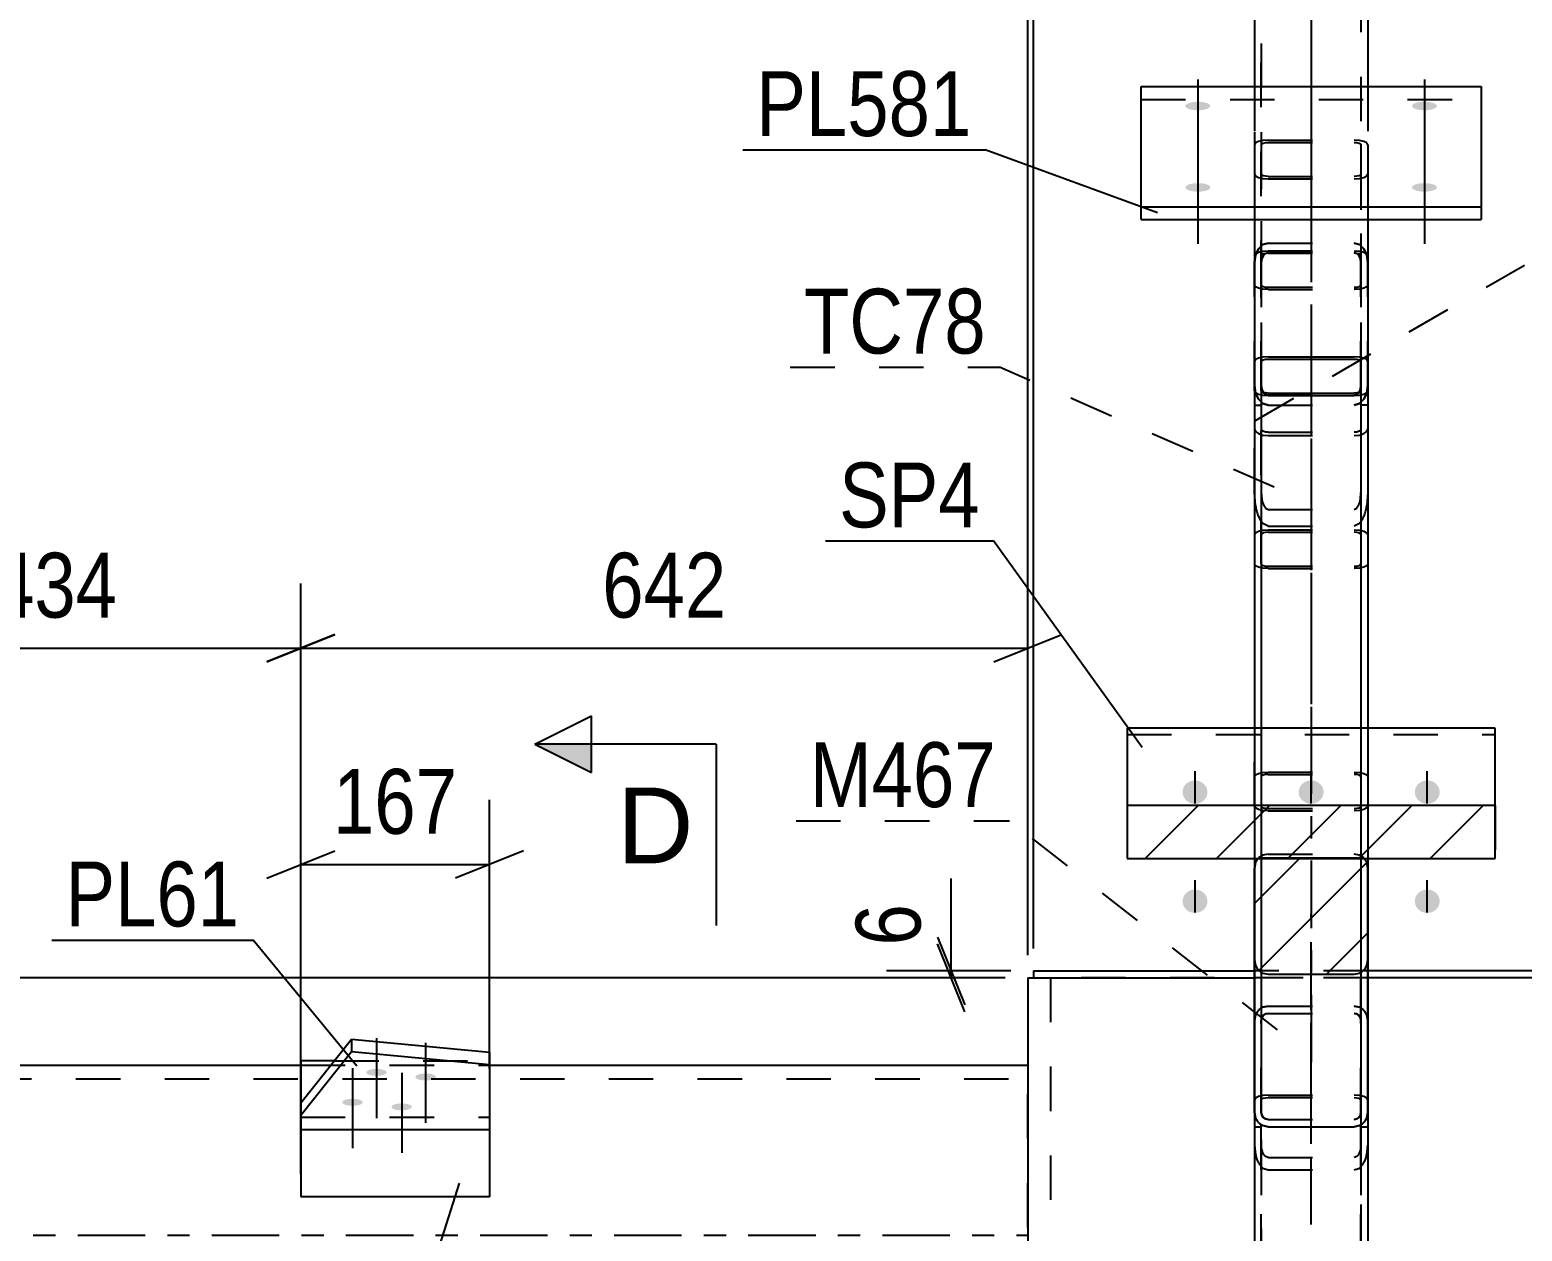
# Model space of a CAD drawing. Header units: millimetres. Extents: x 0 to 841, y 0 to 594.
# Drawn here: x 56.8 to 122.7, y 478.3 to 531.3 of the extents above; entities that cross this region are included whole.
import ezdxf

# ---------------------------------------------------------------- set-up
doc = ezdxf.new("R2010")
doc.units = ezdxf.units.MM
doc.linetypes.add('DXK_LINE_DOT2', pattern=[3.9198, 1.9599, -1.9599])
doc.linetypes.add('DXK_LINE_DOT3', pattern=[5.9187, 2.979, -0.9799, 0.9799, -0.9799])
doc.styles.add('Arial', font='ARIAL.TTF', dxfattribs={"height": 0.2})
doc.styles.add('Arial Narrow', font='ARIALN.TTF', dxfattribs={"height": 0.2})

# ---------------------------------------------------------------- blocks, each defined once
blk = doc.blocks.new('Part-682043673-1423 - 1355')
at = {"color": 7, "linetype": 'DXK_LINE_DOT2'}
for p, q in [((111.044, 521.632), (110.914, 521.354)), ((111.239, 521.818), (111.044, 521.632)), ((111.468, 521.883), (111.239, 521.818)), ((111.468, 521.883), (115.268, 521.883)), ((115.498, 521.818), (115.268, 521.883)), ((115.693, 521.632), (115.498, 521.818)), ((115.823, 521.354), (115.693, 521.632)), ((110.914, 521.354), (110.868, 521.026)), ((110.868, 521.026), (110.868, 349.016)), ((111.168, 521.026), (111.191, 521.19)), ((111.168, 521.026), (111.168, 349.016)), ((111.191, 521.19), (111.256, 521.329)), ((111.256, 521.329), (111.354, 521.422)), ((111.354, 521.422), (111.468, 521.454)), ((111.468, 521.454), (115.268, 521.454)), ((115.268, 521.454), (115.383, 521.422)), ((115.383, 521.422), (115.481, 521.329)), ((115.481, 521.329), (115.546, 521.19)), ((115.546, 521.19), (115.568, 521.026)), ((115.568, 521.026), (115.568, 349.016)), ((115.868, 521.026), (115.823, 521.354)), ((115.868, 521.026), (115.868, 349.016)), ((110.868, 515.599), (110.914, 515.271)), ((110.914, 515.271), (111.044, 514.993)), ((111.191, 515.435), (111.168, 515.599)), ((111.256, 515.296), (111.191, 515.435)), ((111.354, 515.203), (111.256, 515.296)), ((111.468, 515.17), (111.354, 515.203)), ((111.468, 515.17), (115.268, 515.17)), ((115.383, 515.203), (115.268, 515.17)), ((115.481, 515.296), (115.383, 515.203)), ((115.546, 515.435), (115.481, 515.296)), ((115.568, 515.599), (115.546, 515.435)), ((115.693, 514.993), (115.823, 515.271)), ((115.823, 515.271), (115.868, 515.599)), ((111.044, 514.993), (111.239, 514.807)), ((111.239, 514.807), (111.468, 514.742)), ((111.468, 514.742), (115.268, 514.742)), ((115.268, 514.742), (115.498, 514.807)), ((115.498, 514.807), (115.693, 514.993))]:
    blk.add_line(p, q, dxfattribs=at)
blk = doc.blocks.new('Part-682043673-1359 - 1355')
at = {"linetype": 'Continuous'}
h = blk.add_hatch(dxfattribs=at)
h.set_pattern_fill('', scale=0.7, style=0, pattern_type=0)
h.set_pattern_definition([(45, (115.8226, 494.5498), (-1.57154, 1.57154), [])])
h.paths.add_polyline_path([(115.868, 494.305), (115.823, 494.55), (115.693, 494.754), (111.044, 494.754), (110.914, 494.55), (110.868, 494.305), (110.868, 490.262), (110.914, 490.017), (111.044, 489.81), (111.239, 489.672), (111.468, 489.623), (115.268, 489.623), (115.498, 489.672), (115.693, 489.81), (115.823, 490.017), (115.868, 490.262)])
at = {"color": 2, "linetype": 'Continuous'}
for p, q in [((111.03, 494.731), (110.914, 494.55)), ((111.044, 494.754), (111.03, 494.731)), ((111.044, 494.754), (115.693, 494.754)), ((115.707, 494.731), (115.693, 494.754)), ((115.823, 494.55), (115.707, 494.731)), ((110.914, 494.55), (110.868, 494.305)), ((110.868, 490.262), (110.868, 494.305)), ((115.868, 494.305), (115.823, 494.55)), ((115.868, 490.262), (115.868, 494.305)), ((110.868, 483.533), (110.868, 490.262)), ((110.868, 490.262), (110.914, 490.017)), ((115.823, 490.017), (115.868, 490.262)), ((115.868, 483.533), (115.868, 490.262)), ((111.239, 489.672), (111.468, 489.623)), ((111.468, 489.623), (115.268, 489.623)), ((115.268, 489.623), (115.498, 489.672)), ((110.914, 483.289), (110.868, 483.533)), ((115.868, 483.533), (115.823, 483.289)), ((111.468, 482.895), (111.239, 482.943)), ((111.468, 482.895), (115.268, 482.895)), ((115.498, 482.943), (115.268, 482.895))]:
    blk.add_line(p, q, dxfattribs=at)
at = {"color": 7, "linetype": 'DXK_LINE_DOT2'}
for p, q in [((111.239, 494.876), (111.044, 494.754)), ((111.468, 494.919), (111.239, 494.876)), ((111.468, 494.919), (115.268, 494.919)), ((115.498, 494.876), (115.268, 494.919)), ((115.693, 494.754), (115.498, 494.876)), ((110.868, 494.305), (110.868, 487.577)), ((111.168, 494.305), (111.168, 487.577)), ((115.568, 494.305), (115.568, 487.577)), ((115.868, 494.305), (115.868, 487.577)), ((111.168, 490.262), (111.168, 483.533)), ((115.568, 483.533), (115.568, 490.262)), ((111.239, 488.167), (111.468, 488.215)), ((111.468, 488.215), (115.268, 488.215)), ((115.268, 488.215), (115.498, 488.167)), ((110.868, 487.577), (110.914, 487.821)), ((110.868, 483.533), (110.868, 487.577)), ((111.191, 487.699), (111.168, 487.577)), ((111.168, 483.533), (111.168, 487.577)), ((111.256, 487.803), (111.191, 487.699)), ((111.354, 487.872), (111.256, 487.803)), ((111.468, 487.896), (111.354, 487.872)), ((111.468, 487.896), (115.268, 487.896)), ((115.383, 487.872), (115.268, 487.896)), ((115.48, 487.803), (115.383, 487.872)), ((115.545, 487.699), (115.48, 487.803)), ((115.568, 487.577), (115.545, 487.699)), ((115.568, 487.577), (115.568, 483.533)), ((115.823, 487.821), (115.868, 487.577)), ((115.868, 483.533), (115.868, 487.577)), ((111.168, 483.533), (111.191, 483.411)), ((115.545, 483.411), (115.568, 483.533)), ((111.191, 483.411), (111.256, 483.307)), ((111.256, 483.307), (111.354, 483.238)), ((111.354, 483.238), (111.468, 483.214)), ((111.468, 483.214), (115.268, 483.214)), ((115.268, 483.214), (115.383, 483.238)), ((115.383, 483.238), (115.48, 483.307)), ((115.48, 483.307), (115.545, 483.411))]:
    blk.add_line(p, q, dxfattribs=at)
at = {"color": 7, "linetype": 'DXK_LINE_DOT3'}
blk.add_line((113.368, 482.135), (113.368, 492.284), dxfattribs=at)
at = {"color": 2, "linetype": 'Continuous'}
for centre, start, end in [((111.494, 490.237), 200.75835, 245.68006), ((115.242, 490.237), 294.31994, 339.24169), ((111.494, 483.509), 200.75835, 245.68006), ((115.242, 483.509), 294.31994, 339.24169)]:
    blk.add_arc(centre, 0.621, start, end, dxfattribs=at)
at = {"color": 7, "linetype": 'DXK_LINE_DOT2'}
for centre, start, end in [((111.494, 487.601), 114.31994, 159.24169), ((115.242, 487.601), 20.75835, 65.68006)]:
    blk.add_arc(centre, 0.621, start, end, dxfattribs=at)
blk = doc.blocks.new('Part-682043673-1422 - 1355')
at = {"color": 2, "linetype": 'Continuous'}
for p, q in [((100.868, 489.466), (100.868, 295.107)), ((100.868, 489.466), (101.118, 489.466)), ((101.956, 489.466), (102.868, 489.466)), ((102.868, 489.466), (110.868, 489.466)), ((124.78, 489.466), (115.868, 489.466))]:
    blk.add_line(p, q, dxfattribs=at)
at = {"color": 7, "linetype": 'DXK_LINE_DOT2'}
for p, q in [((100.868, 489.466), (101.956, 489.466)), ((101.118, 489.466), (101.454, 489.466)), ((101.868, 489.466), (101.868, 295.107)), ((115.868, 489.466), (110.868, 489.466))]:
    blk.add_line(p, q, dxfattribs=at)
at = {"color": 7, "linetype": 'DXK_LINE_DOT3'}
blk.add_line((113.368, 295.107), (113.368, 489.466), dxfattribs=at)
blk = doc.blocks.new('Part-682043673-1358 - 1355')
at = {"color": 7, "linetype": 'DXK_LINE_DOT2'}
for p, q in [((110.914, 521.354), (111.044, 521.632)), ((111.044, 521.632), (111.239, 521.818)), ((111.239, 521.818), (111.468, 521.883)), ((111.468, 521.883), (115.268, 521.883)), ((115.268, 521.883), (115.498, 521.818)), ((115.498, 521.818), (115.693, 521.632)), ((115.693, 521.632), (115.823, 521.354)), ((110.868, 521.026), (110.914, 521.354)), ((110.868, 515.599), (110.868, 521.026)), ((110.868, 521.026), (110.868, 494.731)), ((111.191, 521.19), (111.168, 521.026)), ((111.168, 521.026), (111.168, 487.577)), ((111.168, 515.599), (111.168, 521.026)), ((111.256, 521.329), (111.191, 521.19)), ((111.354, 521.422), (111.256, 521.329)), ((111.468, 521.454), (111.354, 521.422)), ((111.468, 521.454), (115.268, 521.454)), ((115.383, 521.422), (115.268, 521.454)), ((115.481, 521.329), (115.383, 521.422)), ((115.546, 521.19), (115.481, 521.329)), ((115.568, 521.026), (115.546, 521.19)), ((115.568, 521.026), (115.568, 487.577)), ((115.568, 515.599), (115.568, 521.026)), ((115.823, 521.354), (115.868, 521.026)), ((115.868, 515.599), (115.868, 521.026)), ((115.868, 521.026), (115.868, 494.731)), ((110.868, 515.599), (110.868, 483.533)), ((110.914, 515.271), (110.868, 515.599)), ((111.044, 514.993), (110.914, 515.271)), ((111.168, 515.599), (111.168, 483.533)), ((111.168, 515.599), (111.191, 515.435)), ((111.191, 515.435), (111.256, 515.296)), ((111.256, 515.296), (111.354, 515.203)), ((111.354, 515.203), (111.468, 515.17)), ((111.468, 515.17), (115.268, 515.17)), ((115.268, 515.17), (115.383, 515.203)), ((115.383, 515.203), (115.481, 515.296)), ((115.481, 515.296), (115.546, 515.435)), ((115.546, 515.435), (115.568, 515.599)), ((115.568, 515.599), (115.568, 483.533)), ((115.823, 515.271), (115.693, 514.993)), ((115.868, 515.599), (115.823, 515.271)), ((115.868, 515.599), (115.868, 483.533)), ((111.239, 514.807), (111.044, 514.993)), ((111.468, 514.742), (111.239, 514.807)), ((111.468, 514.742), (115.268, 514.742)), ((115.498, 514.807), (115.268, 514.742)), ((115.693, 514.993), (115.498, 514.807)), ((110.868, 494.306), (110.868, 487.577)), ((115.868, 494.305), (115.868, 487.577)), ((111.468, 488.216), (111.239, 488.167)), ((111.468, 488.216), (115.268, 488.216)), ((115.498, 488.167), (115.268, 488.216)), ((110.914, 487.822), (110.868, 487.577)), ((110.868, 483.533), (110.868, 487.577)), ((111.168, 487.577), (111.191, 487.7)), ((111.168, 487.577), (111.168, 483.533)), ((111.191, 487.7), (111.256, 487.803)), ((111.256, 487.803), (111.354, 487.872)), ((111.354, 487.872), (111.468, 487.897)), ((111.468, 487.897), (115.268, 487.897)), ((115.268, 487.897), (115.383, 487.872)), ((115.383, 487.872), (115.48, 487.803)), ((115.48, 487.803), (115.546, 487.7)), ((115.546, 487.7), (115.568, 487.577)), ((115.568, 483.533), (115.568, 487.577)), ((115.868, 487.577), (115.823, 487.822)), ((115.868, 487.577), (115.868, 483.533)), ((110.868, 483.533), (110.914, 483.289)), ((111.191, 483.411), (111.168, 483.533)), ((115.568, 483.533), (115.546, 483.411)), ((115.823, 483.289), (115.868, 483.533)), ((111.256, 483.308), (111.191, 483.411)), ((111.239, 482.944), (111.468, 482.895)), ((111.354, 483.239), (111.256, 483.308)), ((111.468, 483.214), (111.354, 483.239)), ((111.468, 483.214), (115.268, 483.214)), ((111.468, 482.895), (115.268, 482.895)), ((115.383, 483.239), (115.268, 483.214)), ((115.268, 482.895), (115.498, 482.944)), ((115.48, 483.308), (115.383, 483.239)), ((115.546, 483.411), (115.48, 483.308))]:
    blk.add_line(p, q, dxfattribs=at)
at = {"color": 7, "linetype": 'DXK_LINE_DOT3'}
blk.add_line((113.368, 518.312), (113.368, 485.555), dxfattribs=at)
at = {"color": 2, "linetype": 'Continuous'}
for p, q in [((110.868, 494.731), (110.868, 494.306)), ((115.868, 494.731), (115.868, 494.305))]:
    blk.add_line(p, q, dxfattribs=at)
at = {"color": 7, "linetype": 'DXK_LINE_DOT2'}
for centre, start, end in [((111.494, 487.602), 114.31996, 159.24167), ((115.242, 487.602), 20.7583, 65.68003), ((111.494, 483.509), 200.7583, 245.68003), ((115.242, 483.509), 294.31996, 339.24167)]:
    blk.add_arc(centre, 0.621, start, end, dxfattribs=at)
blk = doc.blocks.new('Part-682043673-1363 - 1355')
at = {"color": 7, "linetype": 'DXK_LINE_DOT2'}
for p, q in [((110.868, 510.877), (110.868, 514.742)), ((110.868, 514.742), (111.168, 514.742)), ((111.168, 514.742), (111.168, 510.877)), ((115.568, 514.742), (115.568, 321.459)), ((115.868, 514.742), (115.568, 514.742)), ((115.868, 514.742), (115.868, 322.64)), ((110.868, 513.681), (110.868, 321.459)), ((110.868, 513.681), (110.914, 513.572)), ((110.914, 513.572), (111.044, 513.48)), ((111.044, 513.48), (111.239, 513.418)), ((111.168, 513.681), (111.168, 322.64)), ((111.191, 513.627), (111.168, 513.681)), ((111.256, 513.581), (111.191, 513.627)), ((111.239, 513.418), (111.468, 513.397)), ((111.354, 513.55), (111.256, 513.581)), ((111.468, 513.539), (111.354, 513.55)), ((111.468, 513.539), (115.268, 513.539)), ((111.468, 513.397), (115.268, 513.397)), ((115.383, 513.55), (115.268, 513.539)), ((115.268, 513.397), (115.498, 513.418)), ((115.481, 513.581), (115.383, 513.55)), ((115.546, 513.627), (115.481, 513.581)), ((115.498, 513.418), (115.693, 513.48)), ((115.568, 513.681), (115.546, 513.627)), ((115.693, 513.48), (115.823, 513.572)), ((115.823, 513.572), (115.868, 513.681)), ((110.914, 510.31), (110.868, 510.877)), ((111.168, 510.877), (111.191, 510.593)), ((115.546, 510.593), (115.568, 510.877)), ((115.868, 510.877), (115.823, 510.31)), ((111.354, 510.192), (111.468, 510.136)), ((111.468, 510.136), (115.268, 510.136)), ((115.268, 510.136), (115.383, 510.192)), ((111.468, 509.395), (111.239, 509.508)), ((111.468, 509.395), (115.268, 509.395)), ((115.498, 509.508), (115.268, 509.395))]:
    blk.add_line(p, q, dxfattribs=at)
for centre, radius, start, end in [((111.968, 510.675), 0.781, 185.96576, 218.11535), ((114.769, 510.675), 0.781, 321.88473, 354.03423), ((112.468, 510.472), 1.563, 185.96576, 218.11535), ((114.269, 510.472), 1.563, 321.88473, 354.03423)]:
    blk.add_arc(centre, radius, start, end, dxfattribs=at)
blk = doc.blocks.new('Part-682043673-1368 - 1355')
at = {"color": 2, "linetype": 'Continuous'}
for p, q in [((47.095, 485.607), (68.779, 485.607)), ((77.106, 485.607), (100.868, 485.608)), ((47.095, 470.607), (100.868, 470.608))]:
    blk.add_line(p, q, dxfattribs=at)
at = {"color": 7, "linetype": 'DXK_LINE_DOT2'}
for p, q in [((47.095, 485.607), (47.095, 470.607)), ((68.779, 485.607), (77.106, 485.607)), ((100.868, 470.608), (100.868, 485.608)), ((47.095, 485.007), (100.868, 485.008)), ((47.095, 471.207), (100.868, 471.208))]:
    blk.add_line(p, q, dxfattribs=at)
at = {"color": 7, "linetype": 'DXK_LINE_DOT3'}
blk.add_line((47.095, 478.107), (100.868, 478.108), dxfattribs=at)
blk = doc.blocks.new('Part-682043673-1392 - 1355')
at = {"color": 7, "linetype": 'DXK_LINE_DOT2'}
for p, q in [((110.914, 484.154), (110.868, 484.074)), ((110.868, 484.074), (110.868, 418.275)), ((111.044, 484.223), (110.914, 484.154)), ((111.239, 484.268), (111.044, 484.223)), ((111.168, 484.074), (111.191, 484.114)), ((111.168, 418.275), (111.168, 484.074)), ((111.191, 484.114), (111.256, 484.148)), ((111.468, 484.284), (111.239, 484.268)), ((111.256, 484.148), (111.354, 484.171)), ((111.354, 484.171), (111.468, 484.179)), ((111.468, 484.284), (115.268, 484.284)), ((111.468, 484.179), (115.268, 484.179)), ((115.498, 484.268), (115.268, 484.284)), ((115.268, 484.179), (115.383, 484.171)), ((115.383, 484.171), (115.48, 484.148)), ((115.48, 484.148), (115.546, 484.114)), ((115.693, 484.223), (115.498, 484.268)), ((115.546, 484.114), (115.568, 484.074)), ((115.568, 484.074), (115.568, 482.082)), ((115.568, 418.275), (115.568, 484.074)), ((115.823, 484.154), (115.693, 484.223)), ((115.868, 484.074), (115.823, 484.154)), ((115.868, 484.074), (115.868, 418.275)), ((110.868, 482.895), (111.168, 482.895)), ((115.568, 482.895), (115.868, 482.895)), ((110.868, 482.082), (110.914, 481.662)), ((111.191, 481.872), (111.168, 482.082)), ((111.468, 481.533), (111.354, 481.575)), ((111.468, 481.533), (115.268, 481.533)), ((115.383, 481.575), (115.268, 481.533)), ((115.568, 482.082), (115.546, 481.872)), ((115.823, 481.662), (115.868, 482.082)), ((111.239, 481.068), (111.468, 480.985)), ((111.468, 480.985), (115.268, 480.985)), ((115.268, 480.985), (115.498, 481.068)), ((110.914, 422.666), (111.044, 422.878)), ((111.044, 422.878), (111.239, 423.02)), ((111.239, 423.02), (111.468, 423.07)), ((111.468, 423.07), (115.268, 423.07)), ((115.268, 423.07), (115.498, 423.02)), ((115.498, 423.02), (115.693, 422.878)), ((115.693, 422.878), (115.823, 422.666)), ((110.868, 422.416), (110.914, 422.666)), ((111.191, 422.541), (111.168, 422.416)), ((111.168, 418.275), (111.168, 422.416)), ((111.256, 422.647), (111.191, 422.541)), ((111.354, 422.718), (111.256, 422.647)), ((111.468, 422.743), (111.354, 422.718)), ((111.468, 422.743), (115.268, 422.743)), ((115.383, 422.718), (115.268, 422.743)), ((115.481, 422.647), (115.383, 422.718)), ((115.546, 422.541), (115.481, 422.647)), ((115.568, 422.416), (115.546, 422.541)), ((115.568, 422.416), (115.568, 418.275)), ((115.823, 422.666), (115.868, 422.416)), ((110.914, 418.025), (110.868, 418.275)), ((111.168, 418.275), (111.191, 418.15)), ((115.546, 418.15), (115.568, 418.275)), ((115.868, 418.275), (115.823, 418.025)), ((111.044, 417.812), (110.914, 418.025)), ((111.239, 417.671), (111.044, 417.812)), ((111.191, 418.15), (111.256, 418.044)), ((111.468, 417.621), (111.239, 417.671)), ((111.256, 418.044), (111.354, 417.973)), ((111.354, 417.973), (111.468, 417.948)), ((111.468, 417.948), (115.268, 417.948)), ((111.468, 417.621), (115.268, 417.621)), ((115.268, 417.948), (115.383, 417.973)), ((115.498, 417.671), (115.268, 417.621)), ((115.383, 417.973), (115.481, 418.044)), ((115.481, 418.044), (115.546, 418.15)), ((115.693, 417.812), (115.498, 417.671)), ((115.823, 418.025), (115.693, 417.812))]:
    blk.add_line(p, q, dxfattribs=at)
for centre, radius, start, end in [((111.928, 481.831), 1.027, 189.44896, 227.90334), ((111.698, 481.956), 0.514, 189.44896, 227.90334), ((115.039, 481.956), 0.514, 312.09669, 350.55109), ((114.809, 481.831), 1.027, 312.09669, 350.55109)]:
    blk.add_arc(centre, radius, start, end, dxfattribs=at)
blk = doc.blocks.new('Part-682043673-1394 - 1355')
at = {"linetype": 'Continuous'}
h = blk.add_hatch(dxfattribs=at)
h.set_pattern_fill('', scale=0.7, style=0, pattern_type=0)
h.set_pattern_definition([(45, (105.2433, 497.0704), (-1.57154, 1.57154), [])])
h.paths.add_polyline_path([(121.493, 497.07), (105.243, 497.07), (105.243, 494.731), (121.493, 494.731)])
at = {"color": 2, "linetype": 'Continuous'}
for p, q in [((121.493, 500.478), (105.243, 500.478)), ((105.243, 500.478), (105.243, 497.07)), ((121.493, 497.07), (121.493, 500.478)), ((121.493, 497.07), (105.243, 497.07)), ((105.243, 497.07), (105.243, 494.731)), ((121.493, 494.731), (121.493, 497.07)), ((105.243, 494.731), (121.493, 494.731))]:
    blk.add_line(p, q, dxfattribs=at)
at = {"color": 7, "linetype": 'DXK_LINE_DOT2'}
for p, q in [((105.243, 500.205), (121.493, 500.205)), ((105.243, 497.07), (105.243, 494.731)), ((121.493, 497.07), (121.493, 494.731))]:
    blk.add_line(p, q, dxfattribs=at)
blk = doc.blocks.new('Part-682043673-1395 - 1355')
at = {"color": 2, "linetype": 'Continuous'}
for p, q in [((101.118, 489.766), (110.868, 489.766)), ((101.118, 489.766), (101.118, 489.466)), ((101.118, 489.466), (101.956, 489.466)), ((125.618, 489.766), (115.868, 489.766)), ((125.618, 489.466), (124.78, 489.466)), ((125.618, 489.766), (125.618, 489.466))]:
    blk.add_line(p, q, dxfattribs=at)
at = {"color": 7, "linetype": 'DXK_LINE_DOT2'}
for p, q in [((124.78, 489.466), (101.956, 489.466)), ((115.868, 489.766), (110.868, 489.766))]:
    blk.add_line(p, q, dxfattribs=at)
blk = doc.blocks.new('Part-682043673-1411 - 1355')
at = {"color": 2, "linetype": 'Continuous'}
for p, q in [((70.258, 485.801), (68.779, 485.801)), ((68.779, 485.801), (68.779, 483.952)), ((68.779, 482.753), (68.779, 479.801)), ((77.106, 482.753), (77.106, 479.801)), ((77.106, 479.801), (68.779, 479.801))]:
    blk.add_line(p, q, dxfattribs=at)
at = {"color": 7, "linetype": 'DXK_LINE_DOT2'}
for p, q in [((70.258, 485.801), (77.106, 485.801)), ((77.106, 485.801), (77.106, 482.753)), ((68.779, 483.952), (68.779, 482.753))]:
    blk.add_line(p, q, dxfattribs=at)
blk = doc.blocks.new('Part-682043673-1442 - 1355')
at = {"color": 2, "linetype": 'Continuous'}
for p, q in [((68.779, 483.952), (71.022, 486.756)), ((71.022, 486.756), (77.106, 486.186)), ((71.022, 486.756), (71.022, 486.192)), ((71.022, 486.192), (68.779, 483.388)), ((77.106, 485.622), (71.022, 486.192)), ((77.106, 486.186), (77.106, 482.753)), ((68.779, 482.753), (68.779, 483.952)), ((77.106, 482.753), (68.779, 482.753))]:
    blk.add_line(p, q, dxfattribs=at)
at = {"color": 7, "linetype": 'DXK_LINE_DOT2'}
blk.add_line((68.779, 483.317), (77.106, 483.317), dxfattribs=at)
blk = doc.blocks.new('Bolt-682043673-49523 - 1355')
at = {"linetype": 'Continuous'}
for points in [[(118.369, 527.748), (118.255, 527.752), (118.146, 527.764), (118.046, 527.784), (117.961, 527.81), (117.893, 527.842), (117.846, 527.878), (117.822, 527.916), (117.822, 527.956), (117.846, 527.994), (117.893, 528.03), (117.961, 528.062), (118.046, 528.088), (118.146, 528.108), (118.255, 528.12), (118.369, 528.124), (118.484, 528.12), (118.593, 528.108), (118.693, 528.088), (118.778, 528.062), (118.846, 528.03), (118.892, 527.994), (118.916, 527.956), (118.916, 527.916), (118.892, 527.878), (118.846, 527.842), (118.778, 527.81), (118.693, 527.784), (118.593, 527.764), (118.484, 527.752)], [(118.369, 524.155), (118.255, 524.16), (118.146, 524.172), (118.046, 524.191), (117.961, 524.218), (117.893, 524.25), (117.846, 524.285), (117.822, 524.324), (117.822, 524.363), (117.846, 524.402), (117.893, 524.438), (117.961, 524.47), (118.046, 524.496), (118.146, 524.516), (118.255, 524.528), (118.369, 524.532), (118.484, 524.528), (118.593, 524.516), (118.693, 524.496), (118.778, 524.47), (118.846, 524.438), (118.892, 524.402), (118.916, 524.363), (118.916, 524.324), (118.892, 524.285), (118.846, 524.25), (118.778, 524.218), (118.693, 524.191), (118.593, 524.172), (118.484, 524.16)]]:
    blk.add_hatch(color=1, dxfattribs=at).paths.add_polyline_path(points)
at = {"color": 1, "linetype": 'Continuous'}
for p, q in [((118.369, 529.11), (118.369, 525.446)), ((118.369, 525.518), (118.369, 521.854))]:
    blk.add_line(p, q, dxfattribs=at)
blk = doc.blocks.new('Bolt-682043673-1448 - 1355')
at = {"linetype": 'Continuous'}
for points in [[(108.243, 497.143), (108.129, 497.154), (108.02, 497.187), (107.92, 497.241), (107.835, 497.314), (107.767, 497.401), (107.72, 497.5), (107.696, 497.605), (107.696, 497.713), (107.72, 497.819), (107.767, 497.918), (107.835, 498.005), (107.92, 498.078), (108.02, 498.132), (108.129, 498.165), (108.243, 498.176), (108.358, 498.165), (108.467, 498.132), (108.567, 498.078), (108.652, 498.005), (108.72, 497.918), (108.766, 497.819), (108.79, 497.713), (108.79, 497.605), (108.766, 497.5), (108.72, 497.401), (108.652, 497.314), (108.567, 497.241), (108.467, 497.187), (108.358, 497.154)], [(113.368, 497.143), (113.254, 497.154), (113.145, 497.187), (113.045, 497.241), (112.96, 497.314), (112.892, 497.401), (112.845, 497.5), (112.821, 497.605), (112.821, 497.713), (112.845, 497.819), (112.892, 497.918), (112.96, 498.005), (113.045, 498.078), (113.145, 498.132), (113.254, 498.165), (113.368, 498.176), (113.483, 498.165), (113.592, 498.132), (113.692, 498.078), (113.777, 498.005), (113.845, 497.918), (113.891, 497.819), (113.915, 497.713), (113.915, 497.605), (113.891, 497.5), (113.845, 497.401), (113.777, 497.314), (113.692, 497.241), (113.592, 497.187), (113.483, 497.154)], [(118.493, 497.143), (118.379, 497.154), (118.27, 497.187), (118.17, 497.241), (118.085, 497.314), (118.017, 497.401), (117.97, 497.5), (117.946, 497.605), (117.946, 497.713), (117.97, 497.819), (118.017, 497.918), (118.085, 498.005), (118.17, 498.078), (118.27, 498.132), (118.379, 498.165), (118.493, 498.176), (118.608, 498.165), (118.717, 498.132), (118.817, 498.078), (118.902, 498.005), (118.97, 497.918), (119.016, 497.819), (119.04, 497.713), (119.04, 497.605), (119.016, 497.5), (118.97, 497.401), (118.902, 497.314), (118.817, 497.241), (118.717, 497.187), (118.608, 497.154)], [(108.243, 492.327), (108.129, 492.338), (108.02, 492.371), (107.92, 492.425), (107.835, 492.498), (107.767, 492.585), (107.72, 492.684), (107.696, 492.789), (107.696, 492.898), (107.72, 493.003), (107.767, 493.102), (107.835, 493.189), (107.92, 493.262), (108.02, 493.316), (108.129, 493.349), (108.243, 493.36), (108.358, 493.349), (108.467, 493.316), (108.567, 493.262), (108.652, 493.189), (108.72, 493.102), (108.766, 493.003), (108.79, 492.898), (108.79, 492.789), (108.766, 492.684), (108.72, 492.585), (108.652, 492.498), (108.567, 492.425), (108.467, 492.371), (108.358, 492.338)], [(118.493, 492.327), (118.379, 492.338), (118.27, 492.371), (118.17, 492.425), (118.085, 492.498), (118.017, 492.585), (117.97, 492.684), (117.946, 492.789), (117.946, 492.898), (117.97, 493.003), (118.017, 493.102), (118.085, 493.189), (118.17, 493.262), (118.27, 493.316), (118.379, 493.349), (118.493, 493.36), (118.608, 493.349), (118.717, 493.316), (118.817, 493.262), (118.902, 493.189), (118.97, 493.102), (119.016, 493.003), (119.04, 492.898), (119.04, 492.789), (119.016, 492.684), (118.97, 492.585), (118.902, 492.498), (118.817, 492.425), (118.717, 492.371), (118.608, 492.338)]]:
    blk.add_hatch(color=1, dxfattribs=at).paths.add_polyline_path(points)
at = {"color": 1, "linetype": 'Continuous'}
for p, q in [((108.243, 497.163), (108.243, 498.583)), ((113.368, 497.163), (113.368, 498.583)), ((118.493, 497.163), (118.493, 498.583)), ((108.243, 492.348), (108.243, 493.767)), ((118.493, 492.348), (118.493, 493.767))]:
    blk.add_line(p, q, dxfattribs=at)
blk = doc.blocks.new('Bolt-682043673-1451 - 1355')
at = {"linetype": 'Continuous'}
for points in [[(72.116, 485.446), (72.21, 485.443), (72.299, 485.433), (72.381, 485.416), (72.451, 485.395), (72.506, 485.369), (72.544, 485.34), (72.564, 485.308), (72.564, 485.276), (72.544, 485.244), (72.506, 485.215), (72.451, 485.189), (72.381, 485.167), (72.299, 485.151), (72.21, 485.141), (72.116, 485.138), (72.023, 485.141), (71.933, 485.151), (71.852, 485.167), (71.782, 485.189), (71.727, 485.215), (71.688, 485.244), (71.669, 485.276), (71.669, 485.308), (71.688, 485.34), (71.727, 485.369), (71.782, 485.395), (71.852, 485.416), (71.933, 485.433), (72.023, 485.443)], [(74.287, 485.243), (74.38, 485.239), (74.47, 485.229), (74.551, 485.213), (74.621, 485.192), (74.676, 485.166), (74.714, 485.136), (74.734, 485.105), (74.734, 485.073), (74.714, 485.041), (74.676, 485.012), (74.621, 484.986), (74.551, 484.964), (74.47, 484.948), (74.38, 484.938), (74.287, 484.935), (74.193, 484.938), (74.103, 484.948), (74.022, 484.964), (73.952, 484.986), (73.897, 485.012), (73.859, 485.041), (73.839, 485.073), (73.839, 485.105), (73.859, 485.136), (73.897, 485.166), (73.952, 485.192), (74.022, 485.213), (74.103, 485.229), (74.193, 485.239)], [(71.06, 484.126), (71.154, 484.123), (71.243, 484.113), (71.325, 484.097), (71.395, 484.075), (71.45, 484.049), (71.488, 484.02), (71.508, 483.988), (71.508, 483.956), (71.488, 483.925), (71.45, 483.895), (71.395, 483.869), (71.325, 483.848), (71.243, 483.832), (71.154, 483.822), (71.06, 483.818), (70.967, 483.822), (70.877, 483.832), (70.796, 483.848), (70.726, 483.869), (70.671, 483.895), (70.632, 483.925), (70.613, 483.956), (70.613, 483.988), (70.632, 484.02), (70.671, 484.049), (70.726, 484.075), (70.796, 484.097), (70.877, 484.113), (70.967, 484.123)], [(73.231, 483.923), (73.324, 483.92), (73.414, 483.91), (73.495, 483.894), (73.565, 483.872), (73.62, 483.846), (73.659, 483.817), (73.678, 483.785), (73.678, 483.753), (73.659, 483.722), (73.62, 483.692), (73.565, 483.666), (73.495, 483.645), (73.414, 483.629), (73.324, 483.619), (73.231, 483.615), (73.137, 483.619), (73.048, 483.629), (72.966, 483.645), (72.896, 483.666), (72.841, 483.692), (72.803, 483.722), (72.783, 483.753), (72.783, 483.785), (72.803, 483.817), (72.841, 483.846), (72.896, 483.872), (72.966, 483.894), (73.048, 483.91), (73.137, 483.92)]]:
    blk.add_hatch(color=1, dxfattribs=at).paths.add_polyline_path(points)
at = {"color": 1, "linetype": 'Continuous'}
for p, q in [((72.116, 486.795), (72.116, 483.272)), ((74.286, 486.592), (74.287, 483.069)), ((71.06, 485.476), (71.06, 481.952)), ((73.231, 485.273), (73.231, 481.749))]:
    blk.add_line(p, q, dxfattribs=at)
blk = doc.blocks.new('Part-682043673-49517 - 1355')
at = {"color": 7, "linetype": 'DXK_LINE_DOT3'}
blk.add_line((113.368, 534.977), (113.368, 498.977), dxfattribs=at)
at = {"color": 7, "linetype": 'DXK_LINE_DOT2'}
for p, q in [((110.914, 526.305), (110.868, 526.227)), ((110.868, 526.227), (110.868, 507.728)), ((111.044, 526.371), (110.914, 526.305)), ((111.239, 526.416), (111.044, 526.371)), ((111.168, 526.227), (111.191, 526.266)), ((111.168, 526.227), (111.168, 507.728)), ((111.191, 526.266), (111.256, 526.299)), ((111.468, 526.431), (111.239, 526.416)), ((111.256, 526.299), (111.354, 526.321)), ((111.354, 526.321), (111.468, 526.329)), ((111.468, 526.431), (115.268, 526.431)), ((111.468, 526.329), (115.268, 526.329)), ((115.498, 526.416), (115.268, 526.431)), ((115.268, 526.329), (115.383, 526.321)), ((115.383, 526.321), (115.481, 526.299)), ((115.481, 526.299), (115.546, 526.266)), ((115.693, 526.371), (115.498, 526.416)), ((115.546, 526.266), (115.568, 526.227)), ((115.568, 526.227), (115.568, 522.925)), ((115.568, 526.227), (115.568, 507.728)), ((115.823, 526.305), (115.693, 526.371)), ((115.868, 526.227), (115.823, 526.305)), ((115.868, 526.227), (115.868, 522.925)), ((110.868, 524.929), (110.914, 524.851)), ((111.191, 524.89), (111.168, 524.929)), ((115.568, 524.929), (115.546, 524.89)), ((115.823, 524.851), (115.868, 524.929)), ((115.868, 524.929), (115.868, 522.925)), ((110.914, 524.851), (111.044, 524.785)), ((111.044, 524.785), (111.239, 524.74)), ((111.256, 524.857), (111.191, 524.89)), ((111.239, 524.74), (111.468, 524.725)), ((111.354, 524.835), (111.256, 524.857)), ((111.468, 524.827), (111.354, 524.835)), ((111.468, 524.827), (115.268, 524.827)), ((111.468, 524.725), (115.268, 524.725)), ((115.383, 524.835), (115.268, 524.827)), ((115.268, 524.725), (115.498, 524.74)), ((115.481, 524.857), (115.383, 524.835)), ((115.546, 524.89), (115.481, 524.857)), ((115.498, 524.74), (115.693, 524.785)), ((115.693, 524.785), (115.823, 524.851)), ((111.168, 507.728), (111.168, 522.925)), ((110.868, 516.665), (110.868, 507.728)), ((115.868, 516.665), (115.868, 507.728)), ((110.868, 509.025), (110.914, 509.103)), ((110.914, 509.103), (111.044, 509.17)), ((111.044, 509.17), (111.239, 509.214)), ((111.256, 509.097), (111.191, 509.064)), ((111.239, 509.214), (111.468, 509.23)), ((111.354, 509.119), (111.256, 509.097)), ((111.468, 509.127), (111.354, 509.119)), ((111.468, 509.23), (115.268, 509.23)), ((111.468, 509.127), (115.268, 509.127)), ((115.268, 509.23), (115.498, 509.214)), ((115.383, 509.119), (115.268, 509.127)), ((115.481, 509.097), (115.383, 509.119)), ((115.546, 509.064), (115.481, 509.097)), ((115.498, 509.214), (115.693, 509.17)), ((115.693, 509.17), (115.823, 509.103)), ((115.823, 509.103), (115.868, 509.025)), ((111.191, 509.064), (111.168, 509.025)), ((115.568, 509.025), (115.546, 509.064)), ((110.914, 507.649), (110.868, 507.728)), ((111.044, 507.583), (110.914, 507.649)), ((111.239, 507.538), (111.044, 507.583)), ((111.168, 507.728), (111.191, 507.688)), ((111.191, 507.688), (111.256, 507.655)), ((111.468, 507.523), (111.239, 507.538)), ((111.256, 507.655), (111.354, 507.633)), ((111.354, 507.633), (111.468, 507.625)), ((111.468, 507.625), (115.268, 507.625)), ((111.468, 507.523), (115.268, 507.523)), ((115.268, 507.625), (115.383, 507.633)), ((115.498, 507.538), (115.268, 507.523)), ((115.383, 507.633), (115.481, 507.655)), ((115.481, 507.655), (115.546, 507.688)), ((115.693, 507.583), (115.498, 507.538)), ((115.546, 507.688), (115.568, 507.728)), ((115.823, 507.649), (115.693, 507.583)), ((115.868, 507.728), (115.823, 507.649))]:
    blk.add_line(p, q, dxfattribs=at)
at = {"color": 2, "linetype": 'Continuous'}
for p, q in [((110.868, 522.925), (110.868, 516.665)), ((115.868, 522.925), (115.868, 516.665))]:
    blk.add_line(p, q, dxfattribs=at)
blk = doc.blocks.new('Part-682043673-49518 - 1355')
at = {"color": 2, "linetype": 'Continuous'}
for p, q in [((105.868, 522.924), (105.868, 528.791)), ((105.868, 528.791), (120.868, 528.791)), ((120.868, 528.791), (120.868, 522.924)), ((105.868, 523.488), (120.868, 523.488)), ((105.868, 522.924), (120.868, 522.924))]:
    blk.add_line(p, q, dxfattribs=at)
at = {"color": 7, "linetype": 'DXK_LINE_DOT2'}
blk.add_line((105.868, 528.227), (120.868, 528.227), dxfattribs=at)
blk = doc.blocks.new('Part-682043673-49519 - 1355')
at = {"color": 7, "linetype": 'DXK_LINE_DOT2'}
for p, q in [((111.468, 538.744), (111.239, 538.728)), ((111.468, 538.744), (115.268, 538.744)), ((115.498, 538.728), (115.268, 538.744)), ((110.914, 538.618), (110.868, 538.539)), ((110.868, 538.539), (110.868, 520.04)), ((111.044, 538.684), (110.914, 538.618)), ((111.239, 538.728), (111.044, 538.684)), ((111.168, 538.539), (111.191, 538.578)), ((111.168, 538.539), (111.168, 520.04)), ((111.191, 538.578), (111.256, 538.612)), ((111.256, 538.612), (111.354, 538.634)), ((111.354, 538.634), (111.468, 538.642)), ((111.468, 538.642), (115.268, 538.642)), ((115.268, 538.642), (115.383, 538.634)), ((115.383, 538.634), (115.481, 538.612)), ((115.481, 538.612), (115.546, 538.578)), ((115.693, 538.684), (115.498, 538.728)), ((115.546, 538.578), (115.568, 538.539)), ((115.568, 538.539), (115.568, 537.069)), ((115.823, 538.618), (115.693, 538.684)), ((115.868, 538.539), (115.823, 538.618)), ((115.868, 538.539), (115.868, 535.237)), ((110.868, 537.242), (110.914, 537.164)), ((110.914, 537.164), (111.044, 537.097)), ((111.044, 537.097), (111.239, 537.053)), ((111.191, 537.203), (111.168, 537.242)), ((111.256, 537.17), (111.191, 537.203)), ((111.239, 537.053), (111.468, 537.037)), ((111.354, 537.147), (111.256, 537.17)), ((111.468, 537.14), (111.354, 537.147)), ((111.468, 537.14), (115.268, 537.14)), ((111.468, 537.037), (115.268, 537.037)), ((115.383, 537.147), (115.268, 537.14)), ((115.268, 537.037), (115.498, 537.053)), ((115.481, 537.17), (115.383, 537.147)), ((115.546, 537.203), (115.481, 537.17)), ((115.498, 537.053), (115.693, 537.097)), ((115.568, 537.242), (115.546, 537.203)), ((115.568, 537.069), (115.568, 520.04)), ((115.693, 537.097), (115.823, 537.164)), ((115.823, 537.164), (115.868, 537.242)), ((115.868, 537.242), (115.868, 535.237)), ((111.168, 520.04), (111.168, 535.237)), ((110.868, 528.791), (110.868, 520.04)), ((115.868, 528.791), (115.868, 520.04)), ((110.868, 521.338), (110.914, 521.416)), ((110.914, 521.416), (111.044, 521.482)), ((111.044, 521.482), (111.239, 521.527)), ((111.191, 521.377), (111.168, 521.338)), ((111.256, 521.41), (111.191, 521.377)), ((111.239, 521.527), (111.468, 521.542)), ((111.354, 521.432), (111.256, 521.41)), ((111.468, 521.44), (111.354, 521.432)), ((111.468, 521.542), (115.268, 521.542)), ((111.468, 521.44), (115.268, 521.44)), ((115.268, 521.542), (115.498, 521.527)), ((115.383, 521.432), (115.268, 521.44)), ((115.481, 521.41), (115.383, 521.432)), ((115.546, 521.377), (115.481, 521.41)), ((115.498, 521.527), (115.693, 521.482)), ((115.568, 521.338), (115.546, 521.377)), ((115.693, 521.482), (115.823, 521.416)), ((115.823, 521.416), (115.868, 521.338)), ((110.914, 519.962), (110.868, 520.04)), ((111.044, 519.896), (110.914, 519.962)), ((111.239, 519.851), (111.044, 519.896)), ((111.168, 520.04), (111.191, 520.001)), ((111.191, 520.001), (111.256, 519.968)), ((111.468, 519.836), (111.239, 519.851)), ((111.256, 519.968), (111.354, 519.946)), ((111.354, 519.946), (111.468, 519.938)), ((111.468, 519.938), (115.268, 519.938)), ((111.468, 519.836), (115.268, 519.836)), ((115.268, 519.938), (115.383, 519.946)), ((115.498, 519.851), (115.268, 519.836)), ((115.383, 519.946), (115.481, 519.968)), ((115.481, 519.968), (115.546, 520.001)), ((115.693, 519.896), (115.498, 519.851)), ((115.546, 520.001), (115.568, 520.04)), ((115.823, 519.962), (115.693, 519.896)), ((115.868, 520.04), (115.823, 519.962))]:
    blk.add_line(p, q, dxfattribs=at)
at = {"color": 7, "linetype": 'DXK_LINE_DOT3'}
blk.add_line((113.368, 537.891), (113.368, 520.689), dxfattribs=at)
at = {"color": 2, "linetype": 'Continuous'}
for p, q in [((110.868, 535.237), (110.868, 528.791)), ((115.868, 535.237), (115.868, 528.791))]:
    blk.add_line(p, q, dxfattribs=at)
blk = doc.blocks.new('Part-682043673-49521 - 1355')
at = {"color": 2, "linetype": 'Continuous'}
for p, q in [((110.914, 516.743), (110.868, 516.665)), ((110.868, 515.368), (110.868, 516.665)), ((111.044, 516.81), (110.914, 516.743)), ((111.239, 516.854), (111.044, 516.81)), ((111.168, 516.665), (111.191, 516.704)), ((111.168, 515.368), (111.168, 516.665)), ((111.191, 516.704), (111.256, 516.737)), ((111.468, 516.87), (111.239, 516.854)), ((111.256, 516.737), (111.354, 516.76)), ((111.354, 516.76), (111.468, 516.767)), ((111.468, 516.87), (115.268, 516.87)), ((111.468, 516.767), (115.268, 516.767)), ((115.498, 516.854), (115.268, 516.87)), ((115.268, 516.767), (115.383, 516.76)), ((115.383, 516.76), (115.481, 516.737)), ((115.481, 516.737), (115.546, 516.704)), ((115.693, 516.81), (115.498, 516.854)), ((115.546, 516.704), (115.568, 516.665)), ((115.568, 515.368), (115.568, 516.665)), ((115.823, 516.743), (115.693, 516.81)), ((115.868, 516.665), (115.823, 516.743)), ((115.868, 515.368), (115.868, 516.665)), ((110.868, 515.368), (110.868, 500.478)), ((110.868, 515.368), (110.914, 515.289)), ((110.914, 515.289), (111.044, 515.223)), ((111.044, 515.223), (111.239, 515.178)), ((111.191, 515.328), (111.168, 515.368)), ((111.256, 515.295), (111.191, 515.328)), ((111.239, 515.178), (111.468, 515.163)), ((111.354, 515.273), (111.256, 515.295)), ((111.468, 515.265), (111.354, 515.273)), ((111.468, 515.265), (115.268, 515.265)), ((111.468, 515.163), (115.268, 515.163)), ((115.383, 515.273), (115.268, 515.265)), ((115.268, 515.163), (115.498, 515.178)), ((115.481, 515.295), (115.383, 515.273)), ((115.546, 515.328), (115.481, 515.295)), ((115.498, 515.178), (115.693, 515.223)), ((115.568, 515.368), (115.546, 515.328)), ((115.693, 515.223), (115.823, 515.289)), ((115.823, 515.289), (115.868, 515.368)), ((115.868, 515.368), (115.868, 500.478))]:
    blk.add_line(p, q, dxfattribs=at)
at = {"color": 7, "linetype": 'DXK_LINE_DOT2'}
for p, q in [((110.868, 516.665), (110.868, 515.368)), ((111.168, 516.665), (111.168, 497.039)), ((115.568, 516.665), (115.568, 497.039)), ((115.868, 516.665), (115.868, 515.368)), ((110.868, 497.039), (110.868, 500.478)), ((115.868, 500.478), (115.868, 497.039)), ((110.868, 498.337), (110.914, 498.415)), ((110.914, 498.415), (111.044, 498.482)), ((111.044, 498.482), (111.239, 498.526)), ((111.191, 498.376), (111.168, 498.337)), ((111.256, 498.409), (111.191, 498.376)), ((111.239, 498.526), (111.468, 498.542)), ((111.354, 498.431), (111.256, 498.409)), ((111.468, 498.439), (111.354, 498.431)), ((111.468, 498.542), (115.268, 498.542)), ((111.468, 498.439), (115.268, 498.439)), ((115.268, 498.542), (115.498, 498.526)), ((115.383, 498.431), (115.268, 498.439)), ((115.481, 498.409), (115.383, 498.431)), ((115.546, 498.376), (115.481, 498.409)), ((115.498, 498.526), (115.693, 498.482)), ((115.568, 498.337), (115.546, 498.376)), ((115.693, 498.482), (115.823, 498.415)), ((115.823, 498.415), (115.868, 498.337)), ((110.868, 497.039), (110.868, 497.07)), ((110.914, 496.961), (110.868, 497.039)), ((111.044, 496.895), (110.914, 496.961)), ((111.239, 496.85), (111.044, 496.895)), ((111.168, 497.039), (111.191, 497)), ((111.191, 497), (111.256, 496.967)), ((111.468, 496.835), (111.239, 496.85)), ((111.256, 496.967), (111.354, 496.945)), ((111.354, 496.945), (111.468, 496.937)), ((111.468, 496.937), (115.268, 496.937)), ((111.468, 496.835), (115.268, 496.835)), ((115.268, 496.937), (115.383, 496.945)), ((115.498, 496.85), (115.268, 496.835)), ((115.383, 496.945), (115.481, 496.967)), ((115.481, 496.967), (115.546, 497)), ((115.693, 496.895), (115.498, 496.85)), ((115.546, 497), (115.568, 497.039)), ((115.823, 496.961), (115.693, 496.895)), ((115.868, 497.039), (115.823, 496.961)), ((115.868, 497.039), (115.868, 497.07))]:
    blk.add_line(p, q, dxfattribs=at)
blk = doc.blocks.new('Bolt-682043673-49522 - 1355')
at = {"linetype": 'Continuous'}
for points in [[(108.369, 527.748), (108.255, 527.752), (108.146, 527.764), (108.046, 527.784), (107.961, 527.81), (107.893, 527.842), (107.846, 527.878), (107.822, 527.916), (107.822, 527.956), (107.846, 527.994), (107.893, 528.03), (107.961, 528.062), (108.046, 528.088), (108.146, 528.108), (108.255, 528.12), (108.369, 528.124), (108.484, 528.12), (108.593, 528.108), (108.693, 528.088), (108.778, 528.062), (108.846, 528.03), (108.892, 527.994), (108.916, 527.956), (108.916, 527.916), (108.892, 527.878), (108.846, 527.842), (108.778, 527.81), (108.693, 527.784), (108.593, 527.764), (108.484, 527.752)], [(108.369, 524.155), (108.255, 524.16), (108.146, 524.172), (108.046, 524.191), (107.961, 524.218), (107.893, 524.25), (107.846, 524.285), (107.822, 524.324), (107.822, 524.363), (107.846, 524.402), (107.893, 524.438), (107.961, 524.47), (108.046, 524.496), (108.146, 524.516), (108.255, 524.528), (108.369, 524.532), (108.484, 524.528), (108.593, 524.516), (108.693, 524.496), (108.778, 524.47), (108.846, 524.438), (108.892, 524.402), (108.916, 524.363), (108.916, 524.324), (108.892, 524.285), (108.846, 524.25), (108.778, 524.218), (108.693, 524.191), (108.593, 524.172), (108.484, 524.16)]]:
    blk.add_hatch(color=1, dxfattribs=at).paths.add_polyline_path(points)
at = {"color": 1, "linetype": 'Continuous'}
for p, q in [((108.369, 529.11), (108.369, 525.446)), ((108.369, 525.518), (108.369, 521.854))]:
    blk.add_line(p, q, dxfattribs=at)
blk = doc.blocks.new('StraightDimension-682043673-8493 - 1355')
at = {"color": 7, "linetype": 'Continuous'}
for p, q in [((47.095, 486.607), (47.095, 506.86)), ((68.779, 480.801), (68.779, 506.86)), ((48.595, 504.61), (45.595, 503.41)), ((67.279, 503.41), (70.279, 504.61)), ((47.095, 504.01), (68.779, 504.01))]:
    blk.add_line(p, q, dxfattribs=at)
at = {"color": 0}
blk.add_wipeout([(61.279, 504.76), (61.279, 508.96), (54.595, 508.96), (54.595, 504.76)], dxfattribs=at)
at = {"color": 3, "style": 'Arial Narrow'}
blk.add_text('434', height=2.8633, dxfattribs=at).set_placement((55.195, 505.36))
blk = doc.blocks.new('StraightDimension-682043673-8124 - 1355')
at = {"color": 7, "linetype": 'Continuous'}
for p, q in [((97.481, 489.766), (97.481, 493.844)), ((97.481, 489.766), (97.481, 493.844)), ((96.881, 491.266), (98.081, 488.266)), ((98.081, 487.966), (96.881, 490.966)), ((100.118, 489.766), (94.631, 489.766)), ((99.868, 489.466), (94.631, 489.466)), ((97.481, 489.466), (97.481, 489.766))]:
    blk.add_line(p, q, dxfattribs=at)
at = {"color": 0}
blk.add_wipeout([(96.731, 493.319), (92.531, 493.319), (92.531, 490.291), (96.731, 490.291)], dxfattribs=at)
at = {"color": 3, "style": 'Arial Narrow'}
blk.add_text('6', height=2.863, rotation=90.00021, dxfattribs=at).set_placement((96.131, 490.891))
blk = doc.blocks.new('StraightDimension-682043673-8162 - 1355')
at = {"color": 7, "linetype": 'Continuous'}
for p, q in [((101.118, 490.766), (101.118, 547.279)), ((125.618, 490.766), (125.618, 547.279)), ((102.618, 545.029), (99.618, 543.829)), ((124.118, 543.829), (127.118, 545.029)), ((101.118, 544.429), (125.618, 544.429))]:
    blk.add_line(p, q, dxfattribs=at)
at = {"color": 0}
blk.add_wipeout([(116.71, 545.179), (116.71, 549.379), (110.026, 549.379), (110.026, 545.179)], dxfattribs=at)
at = {"color": 3, "style": 'Arial Narrow'}
blk.add_text('490', height=2.8633, dxfattribs=at).set_placement((110.626, 545.779))
blk = doc.blocks.new('StraightDimension-682043673-8163 - 1355')
at = {"color": 7, "linetype": 'Continuous'}
for p, q in [((100.868, 490.466), (100.868, 547.279)), ((101.118, 490.766), (101.118, 547.279)), ((99.368, 543.829), (102.368, 545.029)), ((102.618, 545.029), (99.618, 543.829)), ((100.868, 544.429), (96.79, 544.429)), ((100.868, 544.429), (96.79, 544.429)), ((100.868, 544.429), (101.118, 544.429))]:
    blk.add_line(p, q, dxfattribs=at)
at = {"color": 0}
blk.add_wipeout([(100.343, 545.179), (100.343, 549.379), (97.315, 549.379), (97.315, 545.179)], dxfattribs=at)
at = {"color": 3, "style": 'Arial Narrow'}
blk.add_text('5', height=2.863, dxfattribs=at).set_placement((97.915, 545.779))
blk = doc.blocks.new('StraightDimension-682043673-8492 - 1355')
at = {"color": 7, "linetype": 'Continuous'}
for p, q in [((68.779, 480.801), (68.779, 506.86)), ((100.868, 490.466), (100.868, 506.86)), ((70.279, 504.61), (67.279, 503.41)), ((99.368, 503.41), (102.368, 504.61)), ((68.779, 504.01), (100.868, 504.01))]:
    blk.add_line(p, q, dxfattribs=at)
at = {"color": 0}
blk.add_wipeout([(88.166, 504.76), (88.166, 508.96), (81.481, 508.96), (81.481, 504.76)], dxfattribs=at)
at = {"color": 3, "style": 'Arial Narrow'}
blk.add_text('642', height=2.8633, dxfattribs=at).set_placement((82.081, 505.36))
blk = doc.blocks.new('StraightDimension-682043673-53581 - 1355')
at = {"color": 7, "linetype": 'Continuous'}
for p, q in [((68.779, 484.952), (68.779, 497.319)), ((77.106, 485.469), (77.106, 497.319)), ((67.279, 493.869), (70.279, 495.069)), ((78.606, 495.069), (75.606, 493.869)), ((68.779, 494.469), (77.106, 494.469))]:
    blk.add_line(p, q, dxfattribs=at)
at = {"color": 0}
blk.add_wipeout([(76.284, 495.219), (76.284, 499.419), (69.6, 499.419), (69.6, 495.219)], dxfattribs=at)
at = {"color": 3, "style": 'Arial Narrow'}
blk.add_text('167', height=2.8633, dxfattribs=at).set_placement((70.2, 495.819))
blk = doc.blocks.new('StraightDimension-682043673-59444 - 1355')
at = {"color": 7, "linetype": 'Continuous'}
blk.add_line((99.868, 489.466), (28.718, 489.466), dxfattribs=at)
blk = doc.blocks.new('Mark-682043673-8561 - 1355')
at = {"color": 30, "linetype": 'Continuous'}
for p in [(91.937, 508.741), (105.904, 499.632)]:
    blk.add_line(p, (99.348, 508.741), dxfattribs=at)
at = {"color": 0}
blk.add_wipeout([(98.748, 509.341), (98.748, 512.341), (92.537, 512.341), (92.537, 509.341)], dxfattribs=at)
blk.add_wipeout([(98.748, 509.341), (98.748, 512.341), (92.537, 512.341), (92.537, 509.341)], dxfattribs=at)
at = {"color": 3, "style": 'Arial Narrow'}
blk.add_text('SP4', height=2.8633, dxfattribs=at).set_placement((92.537, 509.341))
blk = doc.blocks.new('Mark-682043673-8573 - 1355')
at = {"color": 30, "linetype": 'Continuous'}
for p in [(75.765, 480.403), (61.928, 464.692)]:
    blk.add_line(p, (70.804, 464.692), dxfattribs=at)
at = {"color": 0}
blk.add_wipeout([(70.204, 465.292), (70.204, 468.292), (62.528, 468.292), (62.528, 465.292)], dxfattribs=at)
blk.add_wipeout([(70.204, 465.292), (70.204, 468.292), (62.528, 468.292), (62.528, 465.292)], dxfattribs=at)
at = {"color": 3, "style": 'Arial Narrow'}
blk.add_text('PL62', height=2.8633, dxfattribs=at).set_placement((62.528, 465.292))
blk = doc.blocks.new('Mark-682043673-8706 - 1355')
at = {"color": 30, "linetype": 'DXK_LINE_DOT2'}
for p in [(90.383, 516.411), (111.735, 511.115)]:
    blk.add_line(p, (99.619, 516.411), dxfattribs=at)
at = {"color": 0}
blk.add_wipeout([(99.019, 517.011), (99.019, 520.011), (90.983, 520.011), (90.983, 517.011)], dxfattribs=at)
blk.add_wipeout([(99.019, 517.011), (99.019, 520.011), (90.983, 520.011), (90.983, 517.011)], dxfattribs=at)
at = {"color": 3, "style": 'Arial Narrow'}
blk.add_text('TC78', height=2.8633, dxfattribs=at).set_placement((90.983, 517.011))
blk = doc.blocks.new('SectionMark-682043673-10632 - 1355')
at = {"linetype": 'Continuous'}
for points in [[(81.606, 499.77), (81.606, 498.52), (79.106, 499.77)], [(81.606, 461.628), (81.606, 460.378), (79.106, 460.378)]]:
    blk.add_hatch(color=6, dxfattribs=at).paths.add_polyline_path(points)
at = {"color": 6, "linetype": 'Continuous'}
for p, q in [((79.106, 499.77), (81.606, 501.02)), ((81.606, 498.52), (81.606, 501.02)), ((87.106, 499.77), (79.106, 499.77)), ((79.106, 499.77), (81.606, 498.52)), ((87.106, 499.77), (87.106, 491.77)), ((87.106, 460.378), (87.106, 468.378)), ((79.106, 460.378), (81.606, 461.628)), ((81.606, 461.628), (81.606, 459.128)), ((87.106, 460.378), (79.106, 460.378)), ((81.606, 459.128), (79.106, 460.378))]:
    blk.add_line(p, q, dxfattribs=at)
at = {"color": 0, "linetype": 'Continuous'}
for points in [[(86.106, 494.52), (86.106, 498.02), (82.736, 498.02), (82.736, 494.52)], [(86.106, 462.128), (86.106, 465.628), (82.736, 465.628), (82.736, 462.128)]]:
    blk.add_wipeout(points, dxfattribs=at)
at = {"color": 3, "linetype": 'Continuous', "style": 'Arial'}
for p in [(82.736, 494.52), (82.736, 462.128)]:
    blk.add_text('D', height=3.343, dxfattribs=at).set_placement(p)
blk = doc.blocks.new('Mark-682043673-59494 - 1355')
at = {"color": 30, "linetype": 'Continuous'}
for p in [(88.284, 526.009), (106.586, 523.219)]:
    blk.add_line(p, (98.988, 526.009), dxfattribs=at)
at = {"color": 0}
blk.add_wipeout([(98.388, 526.609), (98.388, 529.609), (88.884, 529.609), (88.884, 526.609)], dxfattribs=at)
blk.add_wipeout([(98.388, 526.609), (98.388, 529.609), (88.884, 529.609), (88.884, 526.609)], dxfattribs=at)
at = {"color": 3, "style": 'Arial Narrow'}
blk.add_text('PL581', height=2.8633, dxfattribs=at).set_placement((88.884, 526.609))
blk = doc.blocks.new('Mark-682043673-59505 - 1355')
at = {"color": 30, "linetype": 'Continuous'}
for p in [(57.797, 491.133), (71.254, 485.561)]:
    blk.add_line(p, (66.672, 491.133), dxfattribs=at)
at = {"color": 0}
blk.add_wipeout([(66.072, 491.733), (66.072, 494.733), (58.397, 494.733), (58.397, 491.733)], dxfattribs=at)
blk.add_wipeout([(66.072, 491.733), (66.072, 494.733), (58.397, 494.733), (58.397, 491.733)], dxfattribs=at)
at = {"color": 3, "style": 'Arial Narrow'}
blk.add_text('PL61', height=2.8633, dxfattribs=at).set_placement((58.397, 491.733))
blk = doc.blocks.new('Mark-682043673-59619 - 1355')
at = {"color": 30, "linetype": 'DXK_LINE_DOT2'}
for p, q in [((110.91, 514.057), (123.9, 521.557)), ((123.9, 521.557), (133.323, 521.557))]:
    blk.add_line(p, q, dxfattribs=at)
at = {"color": 0}
blk.add_wipeout([(132.723, 522.157), (132.723, 525.157), (124.5, 525.157), (124.5, 522.157)], dxfattribs=at)
blk.add_wipeout([(132.723, 522.157), (132.723, 525.157), (124.5, 525.157), (124.5, 522.157)], dxfattribs=at)
at = {"color": 3, "style": 'Arial Narrow'}
blk.add_text('M469', height=2.8633, dxfattribs=at).set_placement((124.5, 522.157))
blk = doc.blocks.new('Mark-682043673-59622 - 1355')
at = {"color": 30, "linetype": 'DXK_LINE_DOT2'}
for p in [(90.64, 496.399), (111.883, 487.165)]:
    blk.add_line(p, (100.063, 496.399), dxfattribs=at)
at = {"color": 0}
blk.add_wipeout([(99.463, 496.999), (99.463, 499.999), (91.24, 499.999), (91.24, 496.999)], dxfattribs=at)
blk.add_wipeout([(99.463, 496.999), (99.463, 499.999), (91.24, 499.999), (91.24, 496.999)], dxfattribs=at)
at = {"color": 3, "style": 'Arial Narrow'}
blk.add_text('M467', height=2.8633, dxfattribs=at).set_placement((91.24, 496.999))

msp = doc.modelspace()

# ---------------------------------------------------------------- block references
for name in ['Part-682043673-49519 - 1355', 'Part-682043673-49517 - 1355', 'Bolt-682043673-49522 - 1355', 'Bolt-682043673-49523 - 1355', 'Part-682043673-49518 - 1355', 'Part-682043673-1423 - 1355', 'Part-682043673-1358 - 1355', 'Part-682043673-49521 - 1355', 'Part-682043673-1363 - 1355', 'Part-682043673-1394 - 1355', 'Bolt-682043673-1448 - 1355', 'Part-682043673-1359 - 1355', 'StraightDimension-682043673-8124 - 1355', 'Part-682043673-1422 - 1355', 'Part-682043673-1395 - 1355', 'Part-682043673-1442 - 1355', 'Bolt-682043673-1451 - 1355', 'Part-682043673-1368 - 1355', 'Part-682043673-1411 - 1355', 'Part-682043673-1392 - 1355']:
    msp.add_blockref(name, (0, 0))

# ---------------------------------------------------------------- next in the draw order: block references
for name in ['StraightDimension-682043673-8162 - 1355', 'StraightDimension-682043673-8493 - 1355']:
    msp.add_blockref(name, (0, 0))

# ---------------------------------------------------------------- next in the draw order: block references
msp.add_blockref('StraightDimension-682043673-8163 - 1355', (0, 0))

# ---------------------------------------------------------------- next in the draw order: block references
for name in ['Mark-682043673-59494 - 1355', 'StraightDimension-682043673-8492 - 1355']:
    msp.add_blockref(name, (0, 0))

# ---------------------------------------------------------------- next in the draw order: block references
for name in ['Mark-682043673-8561 - 1355', 'StraightDimension-682043673-53581 - 1355']:
    msp.add_blockref(name, (0, 0))

# ---------------------------------------------------------------- next in the draw order: block references
for name in ['Mark-682043673-8706 - 1355', 'StraightDimension-682043673-59444 - 1355']:
    msp.add_blockref(name, (0, 0))

# ---------------------------------------------------------------- next in the draw order: block references
for name in ['Mark-682043673-59619 - 1355', 'SectionMark-682043673-10632 - 1355', 'Mark-682043673-59622 - 1355', 'Mark-682043673-59505 - 1355', 'Mark-682043673-8573 - 1355']:
    msp.add_blockref(name, (0, 0))

doc.saveas('drawing.dxf')
